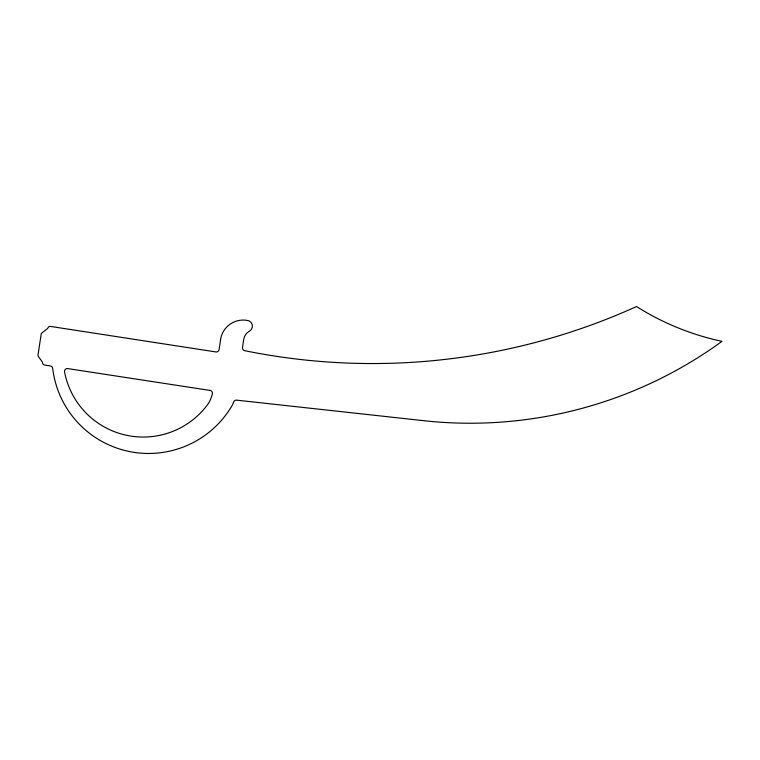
<?xml version="1.0" encoding="UTF-8"?>
<svg xmlns="http://www.w3.org/2000/svg" width="760" height="760" viewBox="0 0 760 760"><rect width="100%" height="100%" fill="white"/><g stroke="black" fill="none" stroke-linecap="round" stroke-linejoin="round"><path stroke-width="1.14" d="M220.6 339.397L219.079 349.6A2.784 2.784 0 0 1 215.906 351.937L50.464 326.42A2.28 2.28 0 0 0 48.022 327.769A2.784 2.784 0 0 1 47.167 328.861L42.038 332.851A2.28 2.28 0 0 0 41.163 334.315L38.029 354.891A2.28 2.28 0 0 0 38.437 356.582L42.133 361.722A2.784 2.784 0 0 1 42.636 363.033A2.28 2.28 0 0 0 44.564 365.037L50.331 365.921A2.784 2.784 0 0 1 52.668 368.344A96.644 96.644 0 0 0 232.303 405.175A34.267 34.267 0 0 0 233.662 401.964A2.784 2.784 0 0 1 236.578 400.149L423.472 420.669A428.146 428.146 0 0 0 722 341.354A262.837 262.837 0 0 1 636.519 306.536A640.281 640.281 0 0 1 244.691 350.683A2.784 2.784 0 0 1 242.497 347.548L243.713 339.406A11.419 11.419 0 0 1 249.47 331.17A5.776 5.776 0 0 0 246.686 320.34A22.838 22.838 0 0 0 220.6 339.397M210.083 390.431L67.697 368.581A2.784 2.784 0 0 0 64.543 371.849A80.076 80.076 0 0 0 208.601 403.209A34.267 34.267 0 0 0 212.363 393.822A2.784 2.784 0 0 0 210.083 390.431"/></g></svg>
